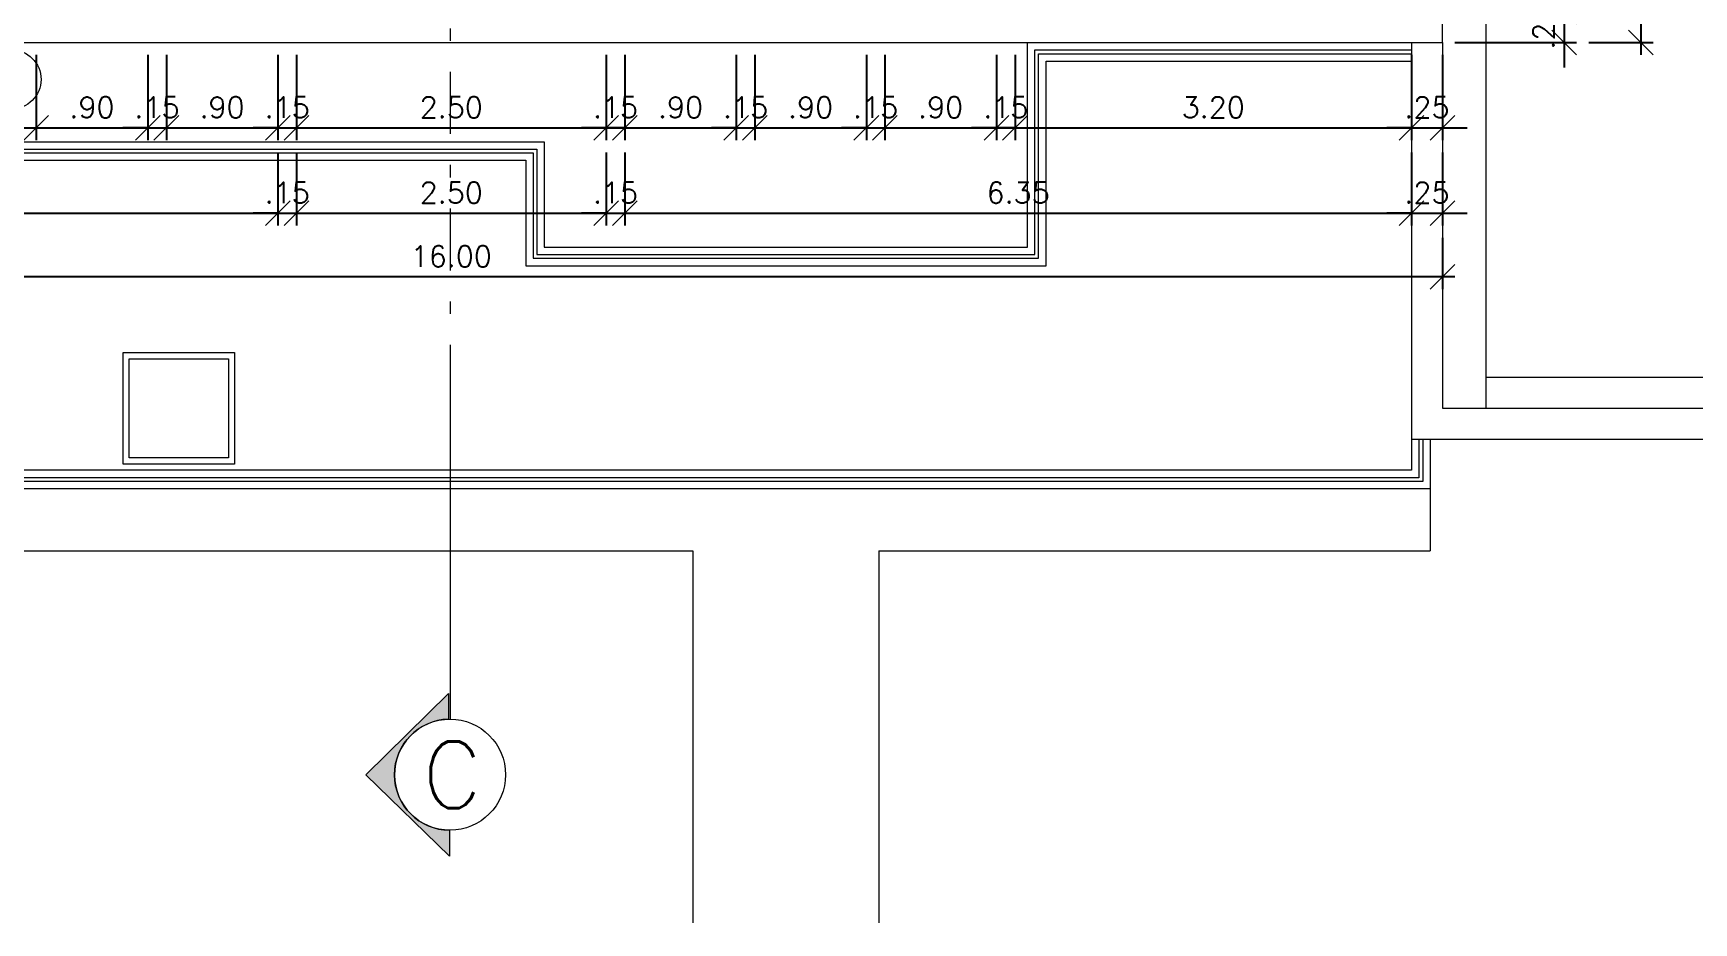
# Model space of a CAD drawing. Header units: millimetres. Extents: x 521 to 1055, y 261 to 520.
# Drawn here: x 604.94 to 618.34, y 279.86 to 287.04 of the extents above; entities that cross this region are included whole.
import ezdxf
from ezdxf.enums import TextEntityAlignment as Align

# ---------------------------------------------------------------- set-up
doc = ezdxf.new("R2010")
doc.units = ezdxf.units.MM
doc.linetypes.add('CONTINU', pattern=[0])
doc.linetypes.add('DASHDOTX2', pattern=[2, 1, -0.5, 0, -0.5])
doc.layers.add('0.1', color=8, linetype='Continuous', lineweight=13)
doc.styles.add('ROMANS', font='romans')
doc.dimstyles.new('Fares Eng - 50', dxfattribs={"dimscale": 2, "dimtxt": 0.085, "dimasz": 0.1, "dimexe": 0.05, "dimexo": 0.05, "dimgap": 0.04, "dimtad": 1, "dimzin": 4, "dimdsep": 46, "dimtxsty": 'ROMANS', "dimblk1": 'OBLIQUE', "dimblk2": 'OBLIQUE', "dimsah": 1, "dimcen": 0.05, "dimdle": 0.05, "dimclrd": 8, "dimclre": 8, "dimclrt": 8, "dimaunit": 1, "dimadec": 0, "dimazin": 0, "dimtfac": 1, "dimtix": 1, "dimtmove": 2, "dimatfit": 0, "dimldrblk": 'OPEN90', "dimfxl": 1, "dimtolj": 1, "dimtzin": 0, "dimarcsym": 0})

# ---------------------------------------------------------------- blocks, each defined once
blk = doc.blocks.new('_OBLIQUE')
at = {"color": 0, "linetype": 'ByBlock'}
blk.add_line((-0.5, -0.5), (0.5, 0.5), dxfattribs=at)
blk = doc.blocks.new('*D1287')
at = {"layer": '0.1', "color": 8, "linetype": 'CONTINU', "lineweight": -2, "transparency": 16777216}
for p, q in [((604.961, 286.864), (604.961, 286.177)), ((605.861, 286.864), (605.861, 286.177)), ((604.861, 286.277), (605.961, 286.277))]:
    blk.add_line(p, q, dxfattribs=at)
at = {"layer": 'DEFPOINTS', "color": 0, "linetype": 'CONTINU', "lineweight": -2, "transparency": 16777216}
for p in [(604.961, 286.964), (605.861, 286.964), (605.861, 286.277)]:
    blk.add_point(p, dxfattribs=at)
at = {"layer": '0.1', "color": 8, "linetype": 'CONTINU', "lineweight": -2, "transparency": 16777216, "xscale": 0.2, "yscale": 0.2, "zscale": 0.2, "rotation": 180}
blk.add_blockref('_OBLIQUE', (604.961, 286.277), dxfattribs=at)
at = {"layer": '0.1', "color": 8, "linetype": 'CONTINU', "lineweight": -2, "transparency": 16777216, "xscale": 0.2, "yscale": 0.2, "zscale": 0.2}
blk.add_blockref('_OBLIQUE', (605.861, 286.277), dxfattribs=at)
at = {"layer": '0.1', "color": 8, "linetype": 'CONTINU', "transparency": 16777216, "insert": (605.411, 286.442), "char_height": 0.17, "attachment_point": 5, "style": 'ROMANS'}
blk.add_mtext('\\A1;.90', dxfattribs=at)
blk = doc.blocks.new('_Open90')
at = {"color": 0, "linetype": 'ByBlock', "lineweight": -2}
for p, q in [((0, 0), (-1, 0)), ((-0.5, 0.5), (0, 0)), ((0, 0), (-0.5, -0.5))]:
    blk.add_line(p, q, dxfattribs=at)
blk = doc.blocks.new('*D1288')
at = {"layer": '0.1', "color": 8, "linetype": 'CONTINU', "lineweight": -2, "transparency": 16777216}
for p, q in [((605.861, 286.864), (605.861, 286.177)), ((606.011, 286.864), (606.011, 286.177)), ((605.861, 286.277), (605.661, 286.277)), ((605.861, 286.277), (606.011, 286.277)), ((606.011, 286.277), (606.211, 286.277))]:
    blk.add_line(p, q, dxfattribs=at)
at = {"layer": 'DEFPOINTS', "color": 0, "linetype": 'CONTINU', "lineweight": -2, "transparency": 16777216}
for p in [(605.861, 286.964), (606.011, 286.964), (606.011, 286.277)]:
    blk.add_point(p, dxfattribs=at)
at = {"layer": '0.1', "color": 8, "linetype": 'CONTINU', "lineweight": -2, "transparency": 16777216, "xscale": 0.2, "yscale": 0.2, "zscale": 0.2}
blk.add_blockref('_OBLIQUE', (605.861, 286.277), dxfattribs=at)
at = {"layer": '0.1', "color": 8, "linetype": 'CONTINU', "lineweight": -2, "transparency": 16777216, "xscale": 0.2, "yscale": 0.2, "zscale": 0.2, "rotation": 180}
blk.add_blockref('_OBLIQUE', (606.011, 286.277), dxfattribs=at)
at = {"layer": '0.1', "color": 8, "linetype": 'CONTINU', "transparency": 16777216, "insert": (605.936, 286.442), "char_height": 0.17, "attachment_point": 5, "style": 'ROMANS'}
blk.add_mtext('\\A1;.15', dxfattribs=at)
blk = doc.blocks.new('*D1289')
at = {"layer": '0.1', "color": 8, "linetype": 'CONTINU', "lineweight": -2, "transparency": 16777216}
for p, q in [((606.011, 286.864), (606.011, 286.177)), ((606.911, 286.864), (606.911, 286.177)), ((605.911, 286.277), (607.011, 286.277))]:
    blk.add_line(p, q, dxfattribs=at)
at = {"layer": 'DEFPOINTS', "color": 0, "linetype": 'CONTINU', "lineweight": -2, "transparency": 16777216}
for p in [(606.011, 286.964), (606.911, 286.964), (606.911, 286.277)]:
    blk.add_point(p, dxfattribs=at)
at = {"layer": '0.1', "color": 8, "linetype": 'CONTINU', "lineweight": -2, "transparency": 16777216, "xscale": 0.2, "yscale": 0.2, "zscale": 0.2, "rotation": 180}
blk.add_blockref('_OBLIQUE', (606.011, 286.277), dxfattribs=at)
at = {"layer": '0.1', "color": 8, "linetype": 'CONTINU', "lineweight": -2, "transparency": 16777216, "xscale": 0.2, "yscale": 0.2, "zscale": 0.2}
blk.add_blockref('_OBLIQUE', (606.911, 286.277), dxfattribs=at)
at = {"layer": '0.1', "color": 8, "linetype": 'CONTINU', "transparency": 16777216, "insert": (606.461, 286.442), "char_height": 0.17, "attachment_point": 5, "style": 'ROMANS'}
blk.add_mtext('\\A1;.90', dxfattribs=at)
blk = doc.blocks.new('*D1290')
at = {"layer": '0.1', "color": 8, "linetype": 'CONTINU', "lineweight": -2, "transparency": 16777216}
for p, q in [((606.911, 286.864), (606.911, 286.177)), ((607.061, 286.864), (607.061, 286.177)), ((606.911, 286.277), (606.711, 286.277)), ((606.911, 286.277), (607.061, 286.277)), ((607.061, 286.277), (607.261, 286.277))]:
    blk.add_line(p, q, dxfattribs=at)
at = {"layer": 'DEFPOINTS', "color": 0, "linetype": 'CONTINU', "lineweight": -2, "transparency": 16777216}
for p in [(606.911, 286.964), (607.061, 286.964), (607.061, 286.277)]:
    blk.add_point(p, dxfattribs=at)
at = {"layer": '0.1', "color": 8, "linetype": 'CONTINU', "lineweight": -2, "transparency": 16777216, "xscale": 0.2, "yscale": 0.2, "zscale": 0.2}
blk.add_blockref('_OBLIQUE', (606.911, 286.277), dxfattribs=at)
at = {"layer": '0.1', "color": 8, "linetype": 'CONTINU', "lineweight": -2, "transparency": 16777216, "xscale": 0.2, "yscale": 0.2, "zscale": 0.2, "rotation": 180}
blk.add_blockref('_OBLIQUE', (607.061, 286.277), dxfattribs=at)
at = {"layer": '0.1', "color": 8, "linetype": 'CONTINU', "transparency": 16777216, "insert": (606.986, 286.442), "char_height": 0.17, "attachment_point": 5, "style": 'ROMANS'}
blk.add_mtext('\\A1;.15', dxfattribs=at)
blk = doc.blocks.new('*D1291')
at = {"layer": '0.1', "color": 8, "linetype": 'CONTINU', "lineweight": -2, "transparency": 16777216}
for p, q in [((607.061, 286.864), (607.061, 286.177)), ((609.561, 286.864), (609.561, 286.177)), ((606.961, 286.277), (609.661, 286.277))]:
    blk.add_line(p, q, dxfattribs=at)
at = {"layer": 'DEFPOINTS', "color": 0, "linetype": 'CONTINU', "lineweight": -2, "transparency": 16777216}
for p in [(607.061, 286.964), (609.561, 286.964), (609.561, 286.277)]:
    blk.add_point(p, dxfattribs=at)
at = {"layer": '0.1', "color": 8, "linetype": 'CONTINU', "lineweight": -2, "transparency": 16777216, "xscale": 0.2, "yscale": 0.2, "zscale": 0.2, "rotation": 180}
blk.add_blockref('_OBLIQUE', (607.061, 286.277), dxfattribs=at)
at = {"layer": '0.1', "color": 8, "linetype": 'CONTINU', "lineweight": -2, "transparency": 16777216, "xscale": 0.2, "yscale": 0.2, "zscale": 0.2}
blk.add_blockref('_OBLIQUE', (609.561, 286.277), dxfattribs=at)
at = {"layer": '0.1', "color": 8, "linetype": 'CONTINU', "transparency": 16777216, "insert": (608.311, 286.442), "char_height": 0.17, "attachment_point": 5, "style": 'ROMANS'}
blk.add_mtext('\\A1;2.50', dxfattribs=at)
blk = doc.blocks.new('*D1292')
at = {"layer": '0.1', "color": 8, "linetype": 'CONTINU', "lineweight": -2, "transparency": 16777216}
for p, q in [((609.561, 286.864), (609.561, 286.177)), ((609.711, 286.864), (609.711, 286.177)), ((609.561, 286.277), (609.361, 286.277)), ((609.711, 286.277), (609.561, 286.277)), ((609.711, 286.277), (609.911, 286.277))]:
    blk.add_line(p, q, dxfattribs=at)
at = {"layer": 'DEFPOINTS', "color": 0, "linetype": 'CONTINU', "lineweight": -2, "transparency": 16777216}
for p in [(609.561, 286.964), (609.711, 286.964), (609.561, 286.277)]:
    blk.add_point(p, dxfattribs=at)
at = {"layer": '0.1', "color": 8, "linetype": 'CONTINU', "lineweight": -2, "transparency": 16777216, "xscale": 0.2, "yscale": 0.2, "zscale": 0.2}
blk.add_blockref('_OBLIQUE', (609.561, 286.277), dxfattribs=at)
at = {"layer": '0.1', "color": 8, "linetype": 'CONTINU', "lineweight": -2, "transparency": 16777216, "xscale": 0.2, "yscale": 0.2, "zscale": 0.2, "rotation": 180}
blk.add_blockref('_OBLIQUE', (609.711, 286.277), dxfattribs=at)
at = {"layer": '0.1', "color": 8, "linetype": 'CONTINU', "transparency": 16777216, "insert": (609.636, 286.442), "char_height": 0.17, "attachment_point": 5, "style": 'ROMANS'}
blk.add_mtext('\\A1;.15', dxfattribs=at)
blk = doc.blocks.new('*D1293')
at = {"layer": '0.1', "color": 8, "linetype": 'CONTINU', "lineweight": -2, "transparency": 16777216}
for p, q in [((612.711, 286.864), (612.711, 286.177)), ((612.861, 286.864), (612.861, 286.177)), ((612.711, 286.277), (612.511, 286.277)), ((612.861, 286.277), (612.711, 286.277)), ((612.861, 286.277), (613.061, 286.277))]:
    blk.add_line(p, q, dxfattribs=at)
at = {"layer": 'DEFPOINTS', "color": 0, "linetype": 'CONTINU', "lineweight": -2, "transparency": 16777216}
for p in [(612.711, 286.964), (612.861, 286.964), (612.711, 286.277)]:
    blk.add_point(p, dxfattribs=at)
at = {"layer": '0.1', "color": 8, "linetype": 'CONTINU', "lineweight": -2, "transparency": 16777216, "xscale": 0.2, "yscale": 0.2, "zscale": 0.2}
blk.add_blockref('_OBLIQUE', (612.711, 286.277), dxfattribs=at)
at = {"layer": '0.1', "color": 8, "linetype": 'CONTINU', "lineweight": -2, "transparency": 16777216, "xscale": 0.2, "yscale": 0.2, "zscale": 0.2, "rotation": 180}
blk.add_blockref('_OBLIQUE', (612.861, 286.277), dxfattribs=at)
at = {"layer": '0.1', "color": 8, "linetype": 'CONTINU', "transparency": 16777216, "insert": (612.786, 286.442), "char_height": 0.17, "attachment_point": 5, "style": 'ROMANS'}
blk.add_mtext('\\A1;.15', dxfattribs=at)
blk = doc.blocks.new('*D1294')
at = {"layer": '0.1', "color": 8, "linetype": 'CONTINU', "lineweight": -2, "transparency": 16777216}
for p, q in [((612.861, 286.864), (612.861, 286.177)), ((616.061, 286.864), (616.061, 286.177)), ((612.761, 286.277), (616.161, 286.277))]:
    blk.add_line(p, q, dxfattribs=at)
at = {"layer": 'DEFPOINTS', "color": 0, "linetype": 'CONTINU', "lineweight": -2, "transparency": 16777216}
for p in [(612.861, 286.964), (616.061, 286.964), (616.061, 286.277)]:
    blk.add_point(p, dxfattribs=at)
at = {"layer": '0.1', "color": 8, "linetype": 'CONTINU', "lineweight": -2, "transparency": 16777216, "xscale": 0.2, "yscale": 0.2, "zscale": 0.2, "rotation": 180}
blk.add_blockref('_OBLIQUE', (612.861, 286.277), dxfattribs=at)
at = {"layer": '0.1', "color": 8, "linetype": 'CONTINU', "lineweight": -2, "transparency": 16777216, "xscale": 0.2, "yscale": 0.2, "zscale": 0.2}
blk.add_blockref('_OBLIQUE', (616.061, 286.277), dxfattribs=at)
at = {"layer": '0.1', "color": 8, "linetype": 'CONTINU', "transparency": 16777216, "insert": (614.461, 286.442), "char_height": 0.17, "attachment_point": 5, "style": 'ROMANS'}
blk.add_mtext('\\A1;3.20', dxfattribs=at)
blk = doc.blocks.new('*D1295')
at = {"layer": '0.1', "color": 8, "linetype": 'CONTINU', "lineweight": -2, "transparency": 16777216}
for p, q in [((616.061, 286.864), (616.061, 286.177)), ((616.311, 286.864), (616.311, 286.177)), ((616.061, 286.277), (615.861, 286.277)), ((616.061, 286.277), (616.311, 286.277)), ((616.311, 286.277), (616.511, 286.277))]:
    blk.add_line(p, q, dxfattribs=at)
at = {"layer": 'DEFPOINTS', "color": 0, "linetype": 'CONTINU', "lineweight": -2, "transparency": 16777216}
for p in [(616.061, 286.964), (616.311, 286.964), (616.311, 286.277)]:
    blk.add_point(p, dxfattribs=at)
at = {"layer": '0.1', "color": 8, "linetype": 'CONTINU', "lineweight": -2, "transparency": 16777216, "xscale": 0.2, "yscale": 0.2, "zscale": 0.2}
blk.add_blockref('_OBLIQUE', (616.061, 286.277), dxfattribs=at)
at = {"layer": '0.1', "color": 8, "linetype": 'CONTINU', "lineweight": -2, "transparency": 16777216, "xscale": 0.2, "yscale": 0.2, "zscale": 0.2, "rotation": 180}
blk.add_blockref('_OBLIQUE', (616.311, 286.277), dxfattribs=at)
at = {"layer": '0.1', "color": 8, "linetype": 'CONTINU', "transparency": 16777216, "insert": (616.186, 286.442), "char_height": 0.17, "attachment_point": 5, "style": 'ROMANS'}
blk.add_mtext('\\A1;.25', dxfattribs=at)
blk = doc.blocks.new('*D1296')
at = {"layer": '0.1', "color": 8, "linetype": 'CONTINU', "lineweight": -2, "transparency": 16777216}
for p, q in [((600.561, 286.077), (600.561, 285.488)), ((606.911, 286.077), (606.911, 285.488)), ((600.461, 285.588), (607.011, 285.588))]:
    blk.add_line(p, q, dxfattribs=at)
at = {"layer": 'DEFPOINTS', "color": 0, "linetype": 'CONTINU', "lineweight": -2, "transparency": 16777216}
for p in [(600.561, 286.177), (606.911, 286.177), (606.911, 285.588)]:
    blk.add_point(p, dxfattribs=at)
at = {"layer": '0.1', "color": 8, "linetype": 'CONTINU', "lineweight": -2, "transparency": 16777216, "xscale": 0.2, "yscale": 0.2, "zscale": 0.2, "rotation": 180}
blk.add_blockref('_OBLIQUE', (600.561, 285.588), dxfattribs=at)
at = {"layer": '0.1', "color": 8, "linetype": 'CONTINU', "lineweight": -2, "transparency": 16777216, "xscale": 0.2, "yscale": 0.2, "zscale": 0.2}
blk.add_blockref('_OBLIQUE', (606.911, 285.588), dxfattribs=at)
at = {"layer": '0.1', "color": 8, "linetype": 'CONTINU', "transparency": 16777216, "insert": (604.472, 285.788), "char_height": 0.17, "attachment_point": 5, "style": 'ROMANS'}
blk.add_mtext('\\A1;6.35', dxfattribs=at)
blk = doc.blocks.new('*D1298')
at = {"layer": '0.1', "color": 8, "linetype": 'CONTINU', "lineweight": -2, "transparency": 16777216}
for p, q in [((606.911, 286.077), (606.911, 285.488)), ((607.061, 286.077), (607.061, 285.488)), ((606.911, 285.588), (606.711, 285.588)), ((606.911, 285.588), (607.061, 285.588)), ((607.061, 285.588), (607.261, 285.588))]:
    blk.add_line(p, q, dxfattribs=at)
at = {"layer": 'DEFPOINTS', "color": 0, "linetype": 'CONTINU', "lineweight": -2, "transparency": 16777216}
for p in [(606.911, 286.177), (607.061, 286.177), (607.061, 285.588)]:
    blk.add_point(p, dxfattribs=at)
at = {"layer": '0.1', "color": 8, "linetype": 'CONTINU', "lineweight": -2, "transparency": 16777216, "xscale": 0.2, "yscale": 0.2, "zscale": 0.2}
blk.add_blockref('_OBLIQUE', (606.911, 285.588), dxfattribs=at)
at = {"layer": '0.1', "color": 8, "linetype": 'CONTINU', "lineweight": -2, "transparency": 16777216, "xscale": 0.2, "yscale": 0.2, "zscale": 0.2, "rotation": 180}
blk.add_blockref('_OBLIQUE', (607.061, 285.588), dxfattribs=at)
at = {"layer": '0.1', "color": 8, "linetype": 'CONTINU', "transparency": 16777216, "insert": (606.986, 285.753), "char_height": 0.17, "attachment_point": 5, "style": 'ROMANS'}
blk.add_mtext('\\A1;.15', dxfattribs=at)
blk = doc.blocks.new('*D1299')
at = {"layer": '0.1', "color": 8, "linetype": 'CONTINU', "lineweight": -2, "transparency": 16777216}
for p, q in [((607.061, 286.077), (607.061, 285.488)), ((609.561, 286.077), (609.561, 285.488)), ((606.961, 285.588), (609.661, 285.588))]:
    blk.add_line(p, q, dxfattribs=at)
at = {"layer": 'DEFPOINTS', "color": 0, "linetype": 'CONTINU', "lineweight": -2, "transparency": 16777216}
for p in [(607.061, 286.177), (609.561, 286.177), (609.561, 285.588)]:
    blk.add_point(p, dxfattribs=at)
at = {"layer": '0.1', "color": 8, "linetype": 'CONTINU', "lineweight": -2, "transparency": 16777216, "xscale": 0.2, "yscale": 0.2, "zscale": 0.2, "rotation": 180}
blk.add_blockref('_OBLIQUE', (607.061, 285.588), dxfattribs=at)
at = {"layer": '0.1', "color": 8, "linetype": 'CONTINU', "lineweight": -2, "transparency": 16777216, "xscale": 0.2, "yscale": 0.2, "zscale": 0.2}
blk.add_blockref('_OBLIQUE', (609.561, 285.588), dxfattribs=at)
at = {"layer": '0.1', "color": 8, "linetype": 'CONTINU', "transparency": 16777216, "insert": (608.311, 285.753), "char_height": 0.17, "attachment_point": 5, "style": 'ROMANS'}
blk.add_mtext('\\A1;2.50', dxfattribs=at)
blk = doc.blocks.new('*D1300')
at = {"layer": '0.1', "color": 8, "linetype": 'CONTINU', "lineweight": -2, "transparency": 16777216}
for p, q in [((609.561, 286.077), (609.561, 285.488)), ((609.711, 286.077), (609.711, 285.488)), ((609.561, 285.588), (609.361, 285.588)), ((609.561, 285.588), (609.711, 285.588)), ((609.711, 285.588), (609.911, 285.588))]:
    blk.add_line(p, q, dxfattribs=at)
at = {"layer": 'DEFPOINTS', "color": 0, "linetype": 'CONTINU', "lineweight": -2, "transparency": 16777216}
for p in [(609.561, 286.177), (609.711, 286.177), (609.711, 285.588)]:
    blk.add_point(p, dxfattribs=at)
at = {"layer": '0.1', "color": 8, "linetype": 'CONTINU', "lineweight": -2, "transparency": 16777216, "xscale": 0.2, "yscale": 0.2, "zscale": 0.2}
blk.add_blockref('_OBLIQUE', (609.561, 285.588), dxfattribs=at)
at = {"layer": '0.1', "color": 8, "linetype": 'CONTINU', "lineweight": -2, "transparency": 16777216, "xscale": 0.2, "yscale": 0.2, "zscale": 0.2, "rotation": 180}
blk.add_blockref('_OBLIQUE', (609.711, 285.588), dxfattribs=at)
at = {"layer": '0.1', "color": 8, "linetype": 'CONTINU', "transparency": 16777216, "insert": (609.636, 285.753), "char_height": 0.17, "attachment_point": 5, "style": 'ROMANS'}
blk.add_mtext('\\A1;.15', dxfattribs=at)
blk = doc.blocks.new('*D1301')
at = {"layer": '0.1', "color": 8, "linetype": 'CONTINU', "lineweight": -2, "transparency": 16777216}
for p, q in [((609.711, 286.077), (609.711, 285.488)), ((616.061, 286.077), (616.061, 285.488)), ((609.611, 285.588), (616.161, 285.588))]:
    blk.add_line(p, q, dxfattribs=at)
at = {"layer": 'DEFPOINTS', "color": 0, "linetype": 'CONTINU', "lineweight": -2, "transparency": 16777216}
for p in [(609.711, 286.177), (616.061, 286.177), (616.061, 285.588)]:
    blk.add_point(p, dxfattribs=at)
at = {"layer": '0.1', "color": 8, "linetype": 'CONTINU', "lineweight": -2, "transparency": 16777216, "xscale": 0.2, "yscale": 0.2, "zscale": 0.2, "rotation": 180}
blk.add_blockref('_OBLIQUE', (609.711, 285.588), dxfattribs=at)
at = {"layer": '0.1', "color": 8, "linetype": 'CONTINU', "lineweight": -2, "transparency": 16777216, "xscale": 0.2, "yscale": 0.2, "zscale": 0.2}
blk.add_blockref('_OBLIQUE', (616.061, 285.588), dxfattribs=at)
at = {"layer": '0.1', "color": 8, "linetype": 'CONTINU', "transparency": 16777216, "insert": (612.886, 285.753), "char_height": 0.17, "attachment_point": 5, "style": 'ROMANS'}
blk.add_mtext('\\A1;6.35', dxfattribs=at)
blk = doc.blocks.new('*D1302')
at = {"layer": '0.1', "color": 8, "linetype": 'CONTINU', "lineweight": -2, "transparency": 16777216}
for p, q in [((616.061, 286.077), (616.061, 285.488)), ((616.311, 286.077), (616.311, 285.488)), ((616.061, 285.588), (615.861, 285.588)), ((616.061, 285.588), (616.311, 285.588)), ((616.311, 285.588), (616.511, 285.588))]:
    blk.add_line(p, q, dxfattribs=at)
at = {"layer": 'DEFPOINTS', "color": 0, "linetype": 'CONTINU', "lineweight": -2, "transparency": 16777216}
for p in [(616.061, 286.177), (616.311, 286.177), (616.311, 285.588)]:
    blk.add_point(p, dxfattribs=at)
at = {"layer": '0.1', "color": 8, "linetype": 'CONTINU', "lineweight": -2, "transparency": 16777216, "xscale": 0.2, "yscale": 0.2, "zscale": 0.2}
blk.add_blockref('_OBLIQUE', (616.061, 285.588), dxfattribs=at)
at = {"layer": '0.1', "color": 8, "linetype": 'CONTINU', "lineweight": -2, "transparency": 16777216, "xscale": 0.2, "yscale": 0.2, "zscale": 0.2, "rotation": 180}
blk.add_blockref('_OBLIQUE', (616.311, 285.588), dxfattribs=at)
at = {"layer": '0.1', "color": 8, "linetype": 'CONTINU', "transparency": 16777216, "insert": (616.186, 285.753), "char_height": 0.17, "attachment_point": 5, "style": 'ROMANS'}
blk.add_mtext('\\A1;.25', dxfattribs=at)
blk = doc.blocks.new('*D1587')
at = {"layer": '0.1', "color": 8, "linetype": 'CONTINU', "lineweight": -2, "transparency": 16777216}
for p, q in [((600.311, 285.388), (600.311, 284.975)), ((616.311, 285.389), (616.311, 284.975)), ((616.411, 285.075), (600.211, 285.075))]:
    blk.add_line(p, q, dxfattribs=at)
at = {"layer": 'DEFPOINTS', "color": 0, "linetype": 'CONTINU', "lineweight": -2, "transparency": 16777216}
for p in [(600.311, 285.488), (616.311, 285.489), (600.311, 285.075)]:
    blk.add_point(p, dxfattribs=at)
at = {"layer": '0.1', "color": 8, "linetype": 'CONTINU', "lineweight": -2, "transparency": 16777216, "xscale": 0.2, "yscale": 0.2, "zscale": 0.2, "rotation": 180}
blk.add_blockref('_OBLIQUE', (600.311, 285.075), dxfattribs=at)
at = {"layer": '0.1', "color": 8, "linetype": 'CONTINU', "lineweight": -2, "transparency": 16777216, "xscale": 0.2, "yscale": 0.2, "zscale": 0.2}
blk.add_blockref('_OBLIQUE', (616.311, 285.075), dxfattribs=at)
at = {"layer": '0.1', "color": 8, "linetype": 'CONTINU', "transparency": 16777216, "insert": (608.311, 285.24), "char_height": 0.17, "attachment_point": 5, "style": 'ROMANS'}
blk.add_mtext('\\A1;16.00', dxfattribs=at)
blk = doc.blocks.new('*D1333')
at = {"layer": '0.1', "color": 8, "linetype": 'CONTINU', "lineweight": -2, "transparency": 16777216}
for p, q in [((617.293, 287.214), (617.293, 287.414)), ((616.411, 287.214), (617.393, 287.214)), ((617.293, 287.214), (617.293, 286.964)), ((616.411, 286.964), (617.393, 286.964)), ((617.293, 286.964), (617.293, 286.764))]:
    blk.add_line(p, q, dxfattribs=at)
at = {"layer": 'DEFPOINTS', "color": 0, "linetype": 'CONTINU', "lineweight": -2, "transparency": 16777216}
for p in [(616.311, 287.214), (616.311, 286.964), (617.293, 286.964)]:
    blk.add_point(p, dxfattribs=at)
at = {"layer": '0.1', "color": 8, "linetype": 'CONTINU', "lineweight": -2, "transparency": 16777216, "xscale": 0.2, "yscale": 0.2, "zscale": 0.2}
for p, rotation in [((617.293, 287.214), 270), ((617.293, 286.964), 90)]:
    blk.add_blockref('_OBLIQUE', p, dxfattribs=dict(at, rotation=rotation))
at = {"layer": '0.1', "color": 8, "linetype": 'CONTINU', "transparency": 16777216, "insert": (617.128, 287.089), "char_height": 0.17, "attachment_point": 5, "rotation": 90, "style": 'ROMANS'}
blk.add_mtext('\\A1;.25', dxfattribs=at)
blk = doc.blocks.new('*D1334')
at = {"layer": '0.1', "color": 8, "linetype": 'CONTINU', "lineweight": -2, "transparency": 16777216}
for p, q in [((617.912, 309.114), (617.912, 286.864)), ((617.493, 309.014), (618.012, 309.014)), ((617.493, 286.964), (618.012, 286.964))]:
    blk.add_line(p, q, dxfattribs=at)
at = {"layer": 'DEFPOINTS', "color": 0, "linetype": 'CONTINU', "lineweight": -2, "transparency": 16777216}
for p in [(617.393, 309.014), (617.393, 286.964), (617.912, 286.964)]:
    blk.add_point(p, dxfattribs=at)
at = {"layer": '0.1', "color": 8, "linetype": 'CONTINU', "lineweight": -2, "transparency": 16777216, "xscale": 0.2, "yscale": 0.2, "zscale": 0.2}
for p, rotation in [((617.912, 309.014), 90), ((617.912, 286.964), 270)]:
    blk.add_blockref('_OBLIQUE', p, dxfattribs=dict(at, rotation=rotation))
at = {"layer": '0.1', "color": 8, "linetype": 'CONTINU', "transparency": 16777216, "insert": (617.747, 297.989), "char_height": 0.17, "attachment_point": 5, "rotation": 90, "style": 'ROMANS'}
blk.add_mtext('\\A1;22.05', dxfattribs=at)
blk = doc.blocks.new('*D1351')
at = {"layer": '0.1', "color": 8, "linetype": 'CONTINU', "lineweight": -2, "transparency": 16777216}
for p, q in [((609.711, 286.864), (609.711, 286.177)), ((610.611, 286.864), (610.611, 286.177)), ((609.611, 286.277), (610.711, 286.277))]:
    blk.add_line(p, q, dxfattribs=at)
at = {"layer": 'DEFPOINTS', "color": 0, "linetype": 'CONTINU', "lineweight": -2, "transparency": 16777216}
for p in [(609.711, 286.964), (610.611, 286.964), (610.611, 286.277)]:
    blk.add_point(p, dxfattribs=at)
at = {"layer": '0.1', "color": 8, "linetype": 'CONTINU', "lineweight": -2, "transparency": 16777216, "xscale": 0.2, "yscale": 0.2, "zscale": 0.2, "rotation": 180}
blk.add_blockref('_OBLIQUE', (609.711, 286.277), dxfattribs=at)
at = {"layer": '0.1', "color": 8, "linetype": 'CONTINU', "lineweight": -2, "transparency": 16777216, "xscale": 0.2, "yscale": 0.2, "zscale": 0.2}
blk.add_blockref('_OBLIQUE', (610.611, 286.277), dxfattribs=at)
at = {"layer": '0.1', "color": 8, "linetype": 'CONTINU', "transparency": 16777216, "insert": (610.161, 286.442), "char_height": 0.17, "attachment_point": 5, "style": 'ROMANS'}
blk.add_mtext('\\A1;.90', dxfattribs=at)
blk = doc.blocks.new('*D1352')
at = {"layer": '0.1', "color": 8, "linetype": 'CONTINU', "lineweight": -2, "transparency": 16777216}
for p, q in [((610.761, 286.864), (610.761, 286.177)), ((611.661, 286.864), (611.661, 286.177)), ((610.661, 286.277), (611.761, 286.277))]:
    blk.add_line(p, q, dxfattribs=at)
at = {"layer": 'DEFPOINTS', "color": 0, "linetype": 'CONTINU', "lineweight": -2, "transparency": 16777216}
for p in [(610.761, 286.964), (611.661, 286.964), (611.661, 286.277)]:
    blk.add_point(p, dxfattribs=at)
at = {"layer": '0.1', "color": 8, "linetype": 'CONTINU', "lineweight": -2, "transparency": 16777216, "xscale": 0.2, "yscale": 0.2, "zscale": 0.2, "rotation": 180}
blk.add_blockref('_OBLIQUE', (610.761, 286.277), dxfattribs=at)
at = {"layer": '0.1', "color": 8, "linetype": 'CONTINU', "lineweight": -2, "transparency": 16777216, "xscale": 0.2, "yscale": 0.2, "zscale": 0.2}
blk.add_blockref('_OBLIQUE', (611.661, 286.277), dxfattribs=at)
at = {"layer": '0.1', "color": 8, "linetype": 'CONTINU', "transparency": 16777216, "insert": (611.211, 286.442), "char_height": 0.17, "attachment_point": 5, "style": 'ROMANS'}
blk.add_mtext('\\A1;.90', dxfattribs=at)
blk = doc.blocks.new('*D1353')
at = {"layer": '0.1', "color": 8, "linetype": 'CONTINU', "lineweight": -2, "transparency": 16777216}
for p, q in [((611.661, 286.864), (611.661, 286.177)), ((611.811, 286.864), (611.811, 286.177)), ((611.661, 286.277), (611.461, 286.277)), ((611.661, 286.277), (611.811, 286.277)), ((611.811, 286.277), (612.011, 286.277))]:
    blk.add_line(p, q, dxfattribs=at)
at = {"layer": 'DEFPOINTS', "color": 0, "linetype": 'CONTINU', "lineweight": -2, "transparency": 16777216}
for p in [(611.661, 286.964), (611.811, 286.964), (611.811, 286.277)]:
    blk.add_point(p, dxfattribs=at)
at = {"layer": '0.1', "color": 8, "linetype": 'CONTINU', "lineweight": -2, "transparency": 16777216, "xscale": 0.2, "yscale": 0.2, "zscale": 0.2}
blk.add_blockref('_OBLIQUE', (611.661, 286.277), dxfattribs=at)
at = {"layer": '0.1', "color": 8, "linetype": 'CONTINU', "lineweight": -2, "transparency": 16777216, "xscale": 0.2, "yscale": 0.2, "zscale": 0.2, "rotation": 180}
blk.add_blockref('_OBLIQUE', (611.811, 286.277), dxfattribs=at)
at = {"layer": '0.1', "color": 8, "linetype": 'CONTINU', "transparency": 16777216, "insert": (611.736, 286.442), "char_height": 0.17, "attachment_point": 5, "style": 'ROMANS'}
blk.add_mtext('\\A1;.15', dxfattribs=at)
blk = doc.blocks.new('*D1354')
at = {"layer": '0.1', "color": 8, "linetype": 'CONTINU', "lineweight": -2, "transparency": 16777216}
for p, q in [((611.811, 286.864), (611.811, 286.177)), ((612.711, 286.864), (612.711, 286.177)), ((611.711, 286.277), (612.811, 286.277))]:
    blk.add_line(p, q, dxfattribs=at)
at = {"layer": 'DEFPOINTS', "color": 0, "linetype": 'CONTINU', "lineweight": -2, "transparency": 16777216}
for p in [(611.811, 286.964), (612.711, 286.964), (612.711, 286.277)]:
    blk.add_point(p, dxfattribs=at)
at = {"layer": '0.1', "color": 8, "linetype": 'CONTINU', "lineweight": -2, "transparency": 16777216, "xscale": 0.2, "yscale": 0.2, "zscale": 0.2, "rotation": 180}
blk.add_blockref('_OBLIQUE', (611.811, 286.277), dxfattribs=at)
at = {"layer": '0.1', "color": 8, "linetype": 'CONTINU', "lineweight": -2, "transparency": 16777216, "xscale": 0.2, "yscale": 0.2, "zscale": 0.2}
blk.add_blockref('_OBLIQUE', (612.711, 286.277), dxfattribs=at)
at = {"layer": '0.1', "color": 8, "linetype": 'CONTINU', "transparency": 16777216, "insert": (612.261, 286.442), "char_height": 0.17, "attachment_point": 5, "style": 'ROMANS'}
blk.add_mtext('\\A1;.90', dxfattribs=at)
blk = doc.blocks.new('*D1355')
at = {"layer": '0.1', "color": 8, "linetype": 'CONTINU', "lineweight": -2, "transparency": 16777216}
for p, q in [((610.611, 286.864), (610.611, 286.177)), ((610.761, 286.864), (610.761, 286.177)), ((610.611, 286.277), (610.411, 286.277)), ((610.611, 286.277), (610.761, 286.277)), ((610.761, 286.277), (610.961, 286.277))]:
    blk.add_line(p, q, dxfattribs=at)
at = {"layer": 'DEFPOINTS', "color": 0, "linetype": 'CONTINU', "lineweight": -2, "transparency": 16777216}
for p in [(610.611, 286.964), (610.761, 286.964), (610.761, 286.277)]:
    blk.add_point(p, dxfattribs=at)
at = {"layer": '0.1', "color": 8, "linetype": 'CONTINU', "lineweight": -2, "transparency": 16777216, "xscale": 0.2, "yscale": 0.2, "zscale": 0.2}
blk.add_blockref('_OBLIQUE', (610.611, 286.277), dxfattribs=at)
at = {"layer": '0.1', "color": 8, "linetype": 'CONTINU', "lineweight": -2, "transparency": 16777216, "xscale": 0.2, "yscale": 0.2, "zscale": 0.2, "rotation": 180}
blk.add_blockref('_OBLIQUE', (610.761, 286.277), dxfattribs=at)
at = {"layer": '0.1', "color": 8, "linetype": 'CONTINU', "transparency": 16777216, "insert": (610.686, 286.442), "char_height": 0.17, "attachment_point": 5, "style": 'ROMANS'}
blk.add_mtext('\\A1;.15', dxfattribs=at)
blk = doc.blocks.new('Cor-4A')
h = blk.add_hatch(color=1)
edge = h.paths.add_edge_path()
edge.add_line((-0.00005, -0.00732), (-0.00757, 0))
edge.add_line((-0.00757, 0), (-0.00014, 0.00731))
edge.add_line((-0.00014, 0.00731), (-0.00014, 0.005))
edge.add_arc((0, 0), 0.005, 91.6216, 269.468)
edge.add_line((-0.00005, -0.005), (-0.00005, -0.00732))
at = {"linetype": 'DASHDOTX2'}
blk.add_line((0, 0.03735), (0, 0.005), dxfattribs=at)
at = {"color": 1}
blk.add_lwpolyline([(-0.00005, -0.00732), (-0.00757, 0), (-0.00014, 0.00731), (-0.00014, 0.005, 0.98138), (-0.00005, -0.005)], format="xyb", close=True, dxfattribs=at)
blk.add_circle((0, 0), 0.005, dxfattribs=at)
at = {"color": 3, "style": 'ROMANS'}
blk.add_attdef('O', text='', height=0.006, rotation=90, dxfattribs=at).set_placement((0.00019, 0), align=Align.MIDDLE)

msp = doc.modelspace()

# ---------------------------------------------------------------- linework, layer by layer
at = {"layer": '0.1', "color": 8, "linetype": 'DASHDOTX2', "ltscale": 0.5}
msp.add_line((608.30064, 337.32691), (608.30064, 284.40546), dxfattribs=at)
at = {"layer": '0.1', "color": 7}
for p, q in [((616.31144, 286.96448), (616.31144, 287.96448)), ((604.66144, 286.96448), (616.31144, 286.96448))]:
    msp.add_line(p, q, dxfattribs=at)
at = {"layer": '0.1', "color": 8}
for p, q in [((616.66144, 287.96448), (616.66144, 284.01448)), ((616.06144, 286.96448), (616.06144, 283.76448)), ((616.31144, 286.96448), (616.31144, 284.01448)), ((616.66144, 284.26448), (624.9398, 284.26448)), ((616.31144, 284.01448), (624.9398, 284.01448)), ((616.06144, 283.76448), (624.9398, 283.76448)), ((616.21144, 283.36448), (616.21144, 282.86448)), ((603.70434, 282.86448), (610.26144, 282.86448)), ((610.26144, 282.86448), (610.26144, 279.86448)), ((611.76144, 282.86448), (611.76144, 279.86448)), ((611.76144, 282.86448), (616.21144, 282.86448))]:
    msp.add_line(p, q, dxfattribs=at)
for points in [[(616.21144, 283.76448), (616.21144, 283.36448), (603.91144, 283.36448), (603.91144, 286.16448), (609.06144, 286.16448), (609.06144, 285.31448), (612.96144, 285.31448), (612.96144, 286.96448), (612.96144, 286.96448)], [(616.15144, 283.76448), (616.15144, 283.42448), (603.97144, 283.42448), (603.97144, 286.10448), (609.00144, 286.10448), (609.00144, 285.25448), (613.02144, 285.25448), (613.02144, 286.90448), (616.06144, 286.90448)], [(616.12144, 283.76448), (616.12144, 283.45448), (604.00144, 283.45448), (604.00144, 286.07448), (608.97144, 286.07448), (608.97144, 285.22448), (613.05144, 285.22448), (613.05144, 286.87448), (616.06144, 286.87448)], [(616.06144, 283.76448), (616.06144, 283.51448), (604.06144, 283.51448), (604.06144, 286.01448), (608.91144, 286.01448), (608.91144, 285.16448), (613.11144, 285.16448), (613.11144, 286.81448), (616.06144, 286.81448)]]:
    msp.add_lwpolyline(points, dxfattribs=at)
for points in [[(605.66144, 284.46448), (606.56144, 284.46448), (606.56144, 283.56448), (605.66144, 283.56448)], [(605.71144, 284.41448), (606.51144, 284.41448), (606.51144, 283.61448), (605.71144, 283.61448)]]:
    msp.add_lwpolyline(points, close=True, dxfattribs=at)
msp.add_circle((604.75982, 286.66712), 0.23964, dxfattribs=at)

# ---------------------------------------------------------------- block references
ref = msp.add_blockref('Cor-4A', (608.30064, 281.0588), dxfattribs=dict(at, xscale=89.59999999999991, yscale=89.59999999999991, zscale=89.59999999999991))
ref.add_attrib('O', 'C', dxfattribs={"layer": '0', "color": 3, "height": 0.5376, "style": 'ROMANS'}).set_placement((608.31803, 281.0588), align=Align.MIDDLE)

# ---------------------------------------------------------------- dimensions: what is measured, and where the dimension line sits
at = {"layer": '0.1', "color": 8, "linetype": 'CONTINU'}
for base, p1, p2, picture, middle in [((617.91165, 286.96448), (617.39294, 309.01448), (617.39294, 286.96448), '*D1334', (617.74665, 297.98948)), ((617.29294, 286.96448), (616.31144, 287.21448), (616.31144, 286.96448), '*D1333', (617.12794, 287.08948))]:
    dim = msp.add_linear_dim(base=base, p1=p1, p2=p2, angle=90, dimstyle='Fares Eng - 50', dxfattribs=at)
    dim.commit()
    dim.dimension.update_dxf_attribs({"geometry": picture, "text_midpoint": middle})
for base, p1, p2, picture, middle in [((605.86144, 286.27684), (604.96144, 286.96448), (605.86144, 286.96448), '*D1287', (605.41144, 286.44184)), ((606.01144, 286.27684), (605.86144, 286.96448), (606.01144, 286.96448), '*D1288', (605.93644, 286.44184)), ((606.91144, 286.27684), (606.01144, 286.96448), (606.91144, 286.96448), '*D1289', (606.46144, 286.44184)), ((607.06144, 286.27684), (606.91144, 286.96448), (607.06144, 286.96448), '*D1290', (606.98644, 286.44184)), ((609.56144, 286.27684), (607.06144, 286.96448), (609.56144, 286.96448), '*D1291', (608.31144, 286.44184)), ((609.56144, 286.27684), (609.71144, 286.96448), (609.56144, 286.96448), '*D1292', (609.63644, 286.44184)), ((610.61144, 286.27684), (609.71144, 286.96448), (610.61144, 286.96448), '*D1351', (610.16144, 286.44184)), ((610.76144, 286.27684), (610.61144, 286.96448), (610.76144, 286.96448), '*D1355', (610.68644, 286.44184)), ((611.66144, 286.27684), (610.76144, 286.96448), (611.66144, 286.96448), '*D1352', (611.21144, 286.44184)), ((611.81144, 286.27684), (611.66144, 286.96448), (611.81144, 286.96448), '*D1353', (611.73644, 286.44184)), ((612.71144, 286.27684), (611.81144, 286.96448), (612.71144, 286.96448), '*D1354', (612.26144, 286.44184)), ((612.71144, 286.27684), (612.86144, 286.96448), (612.71144, 286.96448), '*D1293', (612.78644, 286.44184)), ((616.06144, 286.27684), (612.86144, 286.96448), (616.06144, 286.96448), '*D1294', (614.46144, 286.44184)), ((616.31144, 286.27684), (616.06144, 286.96448), (616.31144, 286.96448), '*D1295', (616.18644, 286.44184)), ((607.06144, 285.58798), (606.91144, 286.17684), (607.06144, 286.17684), '*D1298', (606.98644, 285.75298)), ((609.56144, 285.58798), (607.06144, 286.17684), (609.56144, 286.17684), '*D1299', (608.31144, 285.75298)), ((609.71144, 285.58798), (609.56144, 286.17684), (609.71144, 286.17684), '*D1300', (609.63644, 285.75298)), ((616.06144, 285.58798), (609.71144, 286.17684), (616.06144, 286.17684), '*D1301', (612.88644, 285.75298)), ((616.31144, 285.58798), (616.06144, 286.17684), (616.31144, 286.17684), '*D1302', (616.18644, 285.75298)), ((600.31144, 285.07542), (616.31144, 285.48948), (600.31144, 285.48798), '*D1587', (608.31144, 285.24042))]:
    dim = msp.add_linear_dim(base=base, p1=p1, p2=p2, dimstyle='Fares Eng - 50', dxfattribs=at)
    dim.commit()
    dim.dimension.update_dxf_attribs({"geometry": picture, "text_midpoint": middle})
dim = msp.add_linear_dim(base=(606.91144, 285.58798), p1=(600.56144, 286.17684), p2=(606.91144, 286.17684), dimstyle='Fares Eng - 50', dxfattribs=at)
dim.commit()
dim.dimension.update_dxf_attribs({"geometry": '*D1296', "text_midpoint": (604.47194, 285.78798), "dimtype": 160})

doc.saveas('drawing.dxf')
